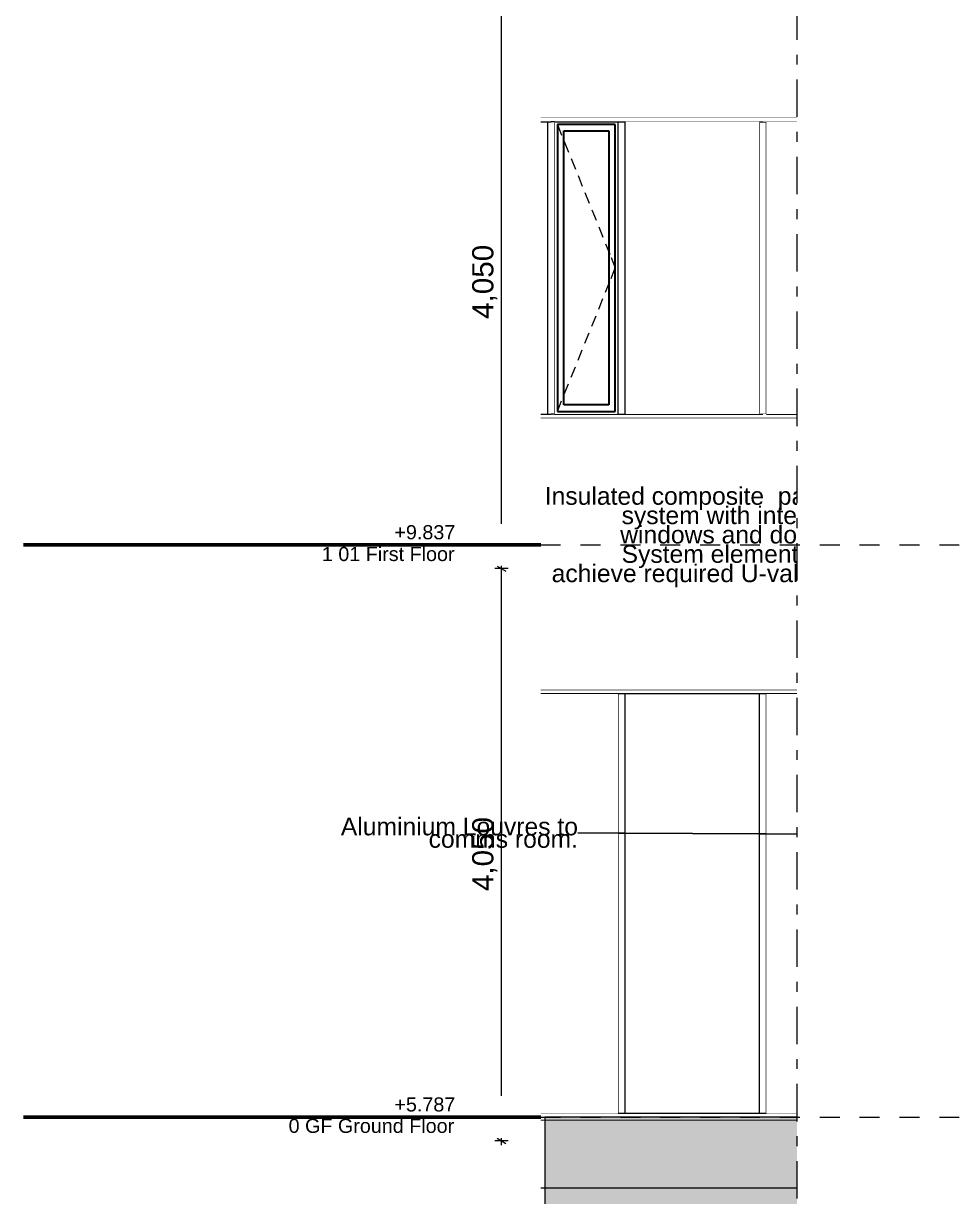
# Model space of a CAD drawing. Header units: millimetres. Extents: x -48147 to 1436659, y -488302 to 18123.
# Drawn here: x 1396615 to 1403200, y -483595 to -475293 of the extents above; entities that cross this region are included whole.
import ezdxf

# ---------------------------------------------------------------- set-up
doc = ezdxf.new("R2010")
doc.units = ezdxf.units.MM
doc.header["$MEASUREMENT"] = 0
for name, pattern in [('Dashed', [2822.222233, 1411.111116, -1411.111116]), ('Double Dashed', [546.805537, 264.583325, -105.833328, 70.555556, -105.833328]), ('Wipeout_Contour', [1000, 0, -1000])]:
    doc.linetypes.add(name, pattern=pattern)
for name, color, linetype, lineweight, true_color in [('0_Pen_No__105', 7, 'Continuous', 15, 0xa6a6a6), ('0_Pen_No__25', 7, 'Continuous', 50, 0x2a2a2a), ('HATCHING_Pen_No__145', 7, 'Continuous', 0, 0xa6a6a6), ('New_A-25-M_Curtain_Wall_Pen_No__23', 7, 'Continuous', 30, 0x2a2a2a), ('New_A-25-M_Curtain_Wall_Pen_No__63', 7, 'Continuous', 20, 0x606060), ('New_A-25-M_Wall_Ext_Pen_No__107', 7, 'Continuous', 15, 0xa6a6a6)]:
    doc.layers.add(name, color=color, linetype=linetype, lineweight=lineweight, true_color=true_color)
for name, color, linetype, lineweight in [('0_Pen_No__191', 7, 'Continuous', 5), ('0_Pen_No__6', 7, 'Continuous', 35), ('0_Pen_No__85', 8, 'Continuous', 20), ('A-230-M_FLOOR.IFC Import_Pen_No__89', 8, 'Continuous', 20), ('A-95-D_1_100_Pen_No__1', 7, 'Continuous', 13), ('A-95-P_Drawing_Pen_No__1', 7, 'Continuous', 13), ('HATCHING_Pen_No__1', 7, 'Continuous', 13), ('New_A-25-M_Curtain_Wall_Pen_No__3', 7, 'Continuous', 18), ('New_A-25-M_Curtain_Wall_Pen_No__87', 8, 'Continuous', 20), ('New_A-25-M_Wall_Ext_Pen_No__1', 7, 'Continuous', 13), ('New_A-25-M_Wall_Ext_Pen_No__87', 8, 'Continuous', 20), ('New_A-25-M_Wall_Int_Pen_No__87', 8, 'Continuous', 20), ('New_ArchiCAD Doors_Pen_No__87', 8, 'Continuous', 20), ('S-160-M_FOUND.IFC Import_Pen_No__1', 7, 'Continuous', 13), ('S-280-M_STRUCT_FRAME.IFC Import_Pen_No__90', 8, 'Continuous', 20)]:
    doc.layers.add(name, color=color, linetype=linetype, lineweight=lineweight)
for name, color, linetype in [('A-230-M_FLOOR.IFC Import', 7, 'Continuous'), ('A-95-D_1_100', 7, 'Continuous'), ('A-95-P_Drawing', 7, 'Continuous'), ('New_A-25-M_Curtain_Wall', 7, 'Continuous'), ('New_A-25-M_Wall_Ext', 7, 'Continuous'), ('New_A-25-M_Wall_Int', 7, 'Continuous'), ('New_ArchiCAD Doors', 7, 'Continuous'), ('S-160-M_FOUND.IFC Import', 7, 'Continuous'), ('S-280-M_STRUCT_FRAME.IFC Import', 7, 'Continuous')]:
    doc.layers.add(name, color=color, linetype=linetype)
doc.styles.add('GENERATED_STYLE_1', font='')
doc.styles.add('GENERATED_STYLE_2', font='')
doc.styles.get('GENERATED_STYLE_1').set_extended_font_data('Arial')
doc.styles.get('GENERATED_STYLE_2').set_extended_font_data('Swis721 BT')
doc.dimstyles.new('GENERATED_STYLE__2', dxfattribs={"dimtxt": 150, "dimasz": 47.5, "dimexe": 0.18, "dimexo": 0, "dimgap": 0.09, "dimtad": 1, "dimdec": 0, "dimzin": 0, "dimdsep": 46, "dimtxsty": 'GENERATED_STYLE_1', "dimblk": 'ARROWHEAD_2', "dimblk1": 'ARROWHEAD_2', "dimblk2": 'ARROWHEAD_2', "dimcen": 0.09, "dimclrd": 7, "dimclre": 7, "dimclrt": 7, "dimadec": 0, "dimazin": 0, "dimtfac": 1, "dimtdec": 4, "dimtmove": 0, "dimatfit": 3, "dimfxl": 1, "dimtolj": 1, "dimtzin": 0, "dimarcsym": 0})
doc.dimstyles.new('GENERATED_STYLE__5', dxfattribs={"dimtxt": 0.18, "dimasz": 182.4, "dimexe": 0.18, "dimexo": 0.0625, "dimgap": 0.09, "dimtad": 0, "dimtih": 1, "dimtoh": 1, "dimdec": 4, "dimzin": 0, "dimdsep": 46, "dimcen": 0.09, "dimadec": 0, "dimazin": 0, "dimtfac": 1, "dimtdec": 4, "dimtmove": 0, "dimatfit": 3, "dimldrblk": 'ARROWHEAD_5', "dimfxl": 1, "dimtolj": 1, "dimtzin": 0, "dimarcsym": 0})

# ---------------------------------------------------------------- blocks, each defined once
blk = doc.blocks.new('Section Elem_3_2', base_point=(1424163.9, -483032.8))
at = {"color": 254, "linetype": 'Wipeout_Contour', "lineweight": 0, "ltscale": 32562435.94353312}
blk.add_wipeout([(1400277.5, -480012.8), (1402875.7, -480012.8), (1402875.7, -483032.8), (1403200.3, -483032.8), (1403200.3, -478082.8), (1403200.3, -475962.8), (1403200.3, -474932.8), (1403154.4, -474932.8), (1403154.4, -465609.6), (1400277.5, -465609.6), (1400277.5, -467862.8), (1402875.7, -467862.8), (1402875.7, -469982.8), (1400277.5, -469982.8), (1400277.5, -471912.8), (1402875.7, -471912.8), (1402875.7, -474032.8), (1400277.5, -474032.8), (1400277.5, -475962.8), (1402875.7, -475962.8), (1402875.7, -478082.8), (1400277.5, -478082.8)], dxfattribs=at).dxf.layer = 'New_A-25-M_Wall_Ext'
at = {"layer": 'New_A-25-M_Wall_Ext_Pen_No__87', "linetype": 'Continuous'}
blk.add_line((1402875.7, -483032.8), (1403200.3, -483032.8), dxfattribs=at)
blk = doc.blocks.new('Section Elem_23_2', base_point=(1424163.9, -483032.8))
at = {"layer": 'New_ArchiCAD Doors_Pen_No__87', "linetype": 'Continuous'}
for p, q in [((1402875.7, -480012.8), (1400277.5, -480012.8)), ((1402875.7, -483032.8), (1402875.7, -480012.8))]:
    blk.add_line(p, q, dxfattribs=at)
blk = doc.blocks.new('Section Elem_24_2', base_point=(1424163.9, -483032.8))
at = {"color": 254, "linetype": 'Wipeout_Contour', "lineweight": 0, "ltscale": 5927090.554052735}
blk.add_wipeout([(1401825.8, -480037.8), (1400875.8, -480037.8), (1400875.8, -483007.8), (1401825.8, -483007.8)], dxfattribs=at).dxf.layer = 'New_A-25-M_Curtain_Wall'
blk = doc.blocks.new('Section Elem_25_2', base_point=(1424163.9, -483032.8))
at = {"color": 254, "linetype": 'Wipeout_Contour', "lineweight": 0, "ltscale": 5925144.067481352}
blk.add_wipeout([(1401850.8, -480012.8), (1400850.8, -480012.8), (1400850.8, -480037.8), (1401850.8, -480037.8)], dxfattribs=at).dxf.layer = 'New_A-25-M_Curtain_Wall'
at = {"layer": 'New_A-25-M_Curtain_Wall_Pen_No__87', "linetype": 'Continuous'}
blk.add_line((1401825.8, -480037.8), (1400875.8, -480037.8), dxfattribs=at)
blk = doc.blocks.new('Section Elem_26_2', base_point=(1424163.9, -483032.8))
at = {"color": 254, "linetype": 'Wipeout_Contour', "lineweight": 0, "ltscale": 5929053.431019866}
blk.add_wipeout([(1401850.8, -483007.8), (1400850.8, -483007.8), (1400850.8, -483057.8), (1401850.8, -483057.8)], dxfattribs=at).dxf.layer = 'New_A-25-M_Curtain_Wall'
at = {"layer": 'New_A-25-M_Curtain_Wall_Pen_No__87', "linetype": 'Continuous'}
for p, q in [((1401825.8, -483007.8), (1400875.8, -483007.8)), ((1401850.8, -483057.8), (1400850.8, -483057.8))]:
    blk.add_line(p, q, dxfattribs=at)
blk = doc.blocks.new('Section Elem_27_2', base_point=(1424163.9, -483032.8))
at = {"color": 254, "linetype": 'Wipeout_Contour', "lineweight": 0, "ltscale": 5928904.450562966}
blk.add_wipeout([(1401850.8, -480012.8), (1401850.8, -480037.8), (1402825.6, -480037.8), (1402850.6, -480012.8)], dxfattribs=at).dxf.layer = 'New_A-25-M_Curtain_Wall'
at = {"layer": 'New_A-25-M_Curtain_Wall_Pen_No__87', "linetype": 'Continuous'}
blk.add_line((1402825.6, -480037.8), (1401875.8, -480037.8), dxfattribs=at)
blk = doc.blocks.new('Section Elem_28_2', base_point=(1424163.9, -483032.8))
at = {"color": 254, "linetype": 'Wipeout_Contour', "lineweight": 0, "ltscale": 5932834.996506192}
blk.add_wipeout([(1402825.6, -483007.8), (1401850.8, -483007.8), (1401850.8, -483057.8), (1402875.6, -483057.8)], dxfattribs=at).dxf.layer = 'New_A-25-M_Curtain_Wall'
at = {"layer": 'New_A-25-M_Curtain_Wall_Pen_No__87', "linetype": 'Continuous'}
for p, q in [((1402825.6, -483007.8), (1401875.8, -483007.8)), ((1402875.6, -483057.8), (1401850.8, -483057.8))]:
    blk.add_line(p, q, dxfattribs=at)
blk = doc.blocks.new('Section Elem_29_2', base_point=(1424163.9, -483032.8))
at = {"color": 254, "linetype": 'Wipeout_Contour', "lineweight": 0, "ltscale": 5928982.009505544}
blk.add_wipeout([(1401875.8, -483007.8), (1401875.8, -480037.8), (1401825.8, -480037.8), (1401825.8, -483007.8)], dxfattribs=at).dxf.layer = 'New_A-25-M_Curtain_Wall'
at = {"layer": 'New_A-25-M_Curtain_Wall_Pen_No__87', "linetype": 'Continuous'}
for p, q in [((1401875.8, -480037.8), (1401825.8, -480037.8)), ((1401825.8, -483007.8), (1401825.8, -480037.8)), ((1401875.8, -483007.8), (1401875.8, -480037.8)), ((1401875.8, -483007.8), (1401825.8, -483007.8))]:
    blk.add_line(p, q, dxfattribs=at)
blk = doc.blocks.new('Section Elem_30_2', base_point=(1424163.9, -483032.8))
at = {"layer": 'New_ArchiCAD Doors_Pen_No__87', "linetype": 'Continuous'}
for p, q in [((1400277.5, -475962.8), (1402875.7, -475962.8)), ((1402875.7, -475962.8), (1402875.7, -478082.8)), ((1402875.7, -478082.8), (1400277.5, -478082.8))]:
    blk.add_line(p, q, dxfattribs=at)
blk = doc.blocks.new('Section Elem_105_2', base_point=(1424163.9, -483032.8))
at = {"color": 254, "linetype": 'Wipeout_Contour', "lineweight": 0, "ltscale": 7415473.626790499}
blk.add_wipeout([(1402850.6, -480012.8), (1402825.6, -480037.8), (1402825.6, -483007.8), (1402875.6, -483057.8), (1402875.6, -480012.8)], dxfattribs=at).dxf.layer = 'New_A-25-M_Curtain_Wall'
at = {"layer": 'New_A-25-M_Curtain_Wall_Pen_No__87', "linetype": 'Continuous'}
for p, q in [((1402825.6, -480037.8), (1402825.6, -483007.8)), ((1402875.6, -480012.8), (1402875.6, -483057.8))]:
    blk.add_line(p, q, dxfattribs=at)
blk = doc.blocks.new('Section Elem_106_2', base_point=(1424163.9, -483032.8))
at = {"color": 254, "linetype": 'Wipeout_Contour', "lineweight": 0, "ltscale": 5930873.325615097}
blk.add_wipeout([(1401875.8, -480037.8), (1401875.8, -483007.8), (1402825.6, -483007.8), (1402825.6, -480037.8)], dxfattribs=at).dxf.layer = 'New_A-25-M_Curtain_Wall'
blk = doc.blocks.new('Section Elem_131_2', base_point=(1424163.9, -483032.8))
at = {"color": 254, "linetype": 'Wipeout_Contour', "lineweight": 0, "ltscale": 5923062.862998414}
blk.add_wipeout([(1401825.7, -478057.8), (1401825.8, -478057.8), (1401825.8, -475987.8), (1401825.7, -475987.8)], dxfattribs=at).dxf.layer = 'New_A-25-M_Curtain_Wall'
at = {"color": 254, "linetype": 'Wipeout_Contour', "lineweight": 0, "ltscale": 5923157.607865901}
blk.add_wipeout([(1401825.8, -478057.8), (1401875.8, -478057.8), (1401875.8, -475987.8), (1401825.8, -475987.8)], dxfattribs=at).dxf.layer = 'New_A-25-M_Curtain_Wall'
at = {"layer": 'New_A-25-M_Curtain_Wall_Pen_No__87', "linetype": 'Continuous'}
for p, q in [((1401825.8, -478057.8), (1401825.8, -475987.8)), ((1401850.8, -475987.8), (1401875.8, -475987.8)), ((1401875.8, -478057.8), (1401875.8, -475987.8)), ((1401850.8, -478057.8), (1401875.8, -478057.8))]:
    blk.add_line(p, q, dxfattribs=at)
blk = doc.blocks.new('Section Elem_132_2', base_point=(1424163.9, -483032.8))
at = {"color": 254, "linetype": 'Wipeout_Contour', "lineweight": 0, "ltscale": 5922614.529078739}
blk.add_wipeout([(1400850.8, -478082.8), (1401850.8, -478082.8), (1401850.8, -478057.8), (1400850.8, -478057.8)], dxfattribs=at).dxf.layer = 'New_A-25-M_Curtain_Wall'
at = {"layer": 'New_A-25-M_Curtain_Wall_Pen_No__87', "linetype": 'Continuous'}
blk.add_line((1400875.8, -478057.8), (1401850.8, -478057.8), dxfattribs=at)
blk = doc.blocks.new('Section Elem_133_2', base_point=(1424163.9, -483032.8))
at = {"color": 254, "linetype": 'Wipeout_Contour', "lineweight": 0, "ltscale": 5919914.125034751}
blk.add_wipeout([(1401850.8, -475962.8), (1400850.8, -475962.8), (1400850.8, -475987.8), (1401850.8, -475987.8)], dxfattribs=at).dxf.layer = 'New_A-25-M_Curtain_Wall'
at = {"layer": 'New_A-25-M_Curtain_Wall_Pen_No__87', "linetype": 'Continuous'}
blk.add_line((1400875.8, -475987.8), (1401850.8, -475987.8), dxfattribs=at)
blk = doc.blocks.new('Section Elem_134_2', base_point=(1424163.9, -483032.8))
at = {"color": 254, "linetype": 'Wipeout_Contour', "lineweight": 0, "ltscale": 5921264.226468222}
blk.add_wipeout([(1400875.8, -475987.8), (1400875.8, -478057.8), (1401825.7, -478057.8), (1401825.7, -475987.8)], dxfattribs=at).dxf.layer = 'New_A-25-M_Curtain_Wall'
blk = doc.blocks.new('Section Elem_135_2', base_point=(1424163.9, -483032.8))
at = {"color": 254, "linetype": 'Wipeout_Contour', "lineweight": 0, "ltscale": 5926849.76396575}
blk.add_wipeout([(1402825.7, -478057.8), (1402825.8, -478057.8), (1402825.8, -475987.8), (1402825.7, -475987.8)], dxfattribs=at).dxf.layer = 'New_A-25-M_Curtain_Wall'
at = {"color": 254, "linetype": 'Wipeout_Contour', "lineweight": 0, "ltscale": 8890416.693149341}
blk.add_wipeout([(1402850.8, -475962.8), (1402825.8, -475987.8), (1402825.8, -478057.8), (1402850.8, -478082.8), (1402875.7, -478082.8), (1402875.7, -475962.8)], dxfattribs=at).dxf.layer = 'New_A-25-M_Curtain_Wall'
at = {"layer": 'New_A-25-M_Curtain_Wall_Pen_No__87', "linetype": 'Continuous'}
blk.add_line((1402825.8, -478057.8), (1402825.8, -475987.8), dxfattribs=at)
blk = doc.blocks.new('Section Elem_136_2', base_point=(1424163.9, -483032.8))
at = {"color": 254, "linetype": 'Wipeout_Contour', "lineweight": 0, "ltscale": 5926376.791069692}
blk.add_wipeout([(1401850.8, -478057.8), (1401850.8, -478082.8), (1402850.8, -478082.8), (1402825.8, -478057.8)], dxfattribs=at).dxf.layer = 'New_A-25-M_Curtain_Wall'
at = {"layer": 'New_A-25-M_Curtain_Wall_Pen_No__87', "linetype": 'Continuous'}
blk.add_line((1401875.8, -478057.8), (1402825.8, -478057.8), dxfattribs=at)
blk = doc.blocks.new('Section Elem_137_2', base_point=(1424163.9, -483032.8))
at = {"color": 254, "linetype": 'Wipeout_Contour', "lineweight": 0, "ltscale": 5923678.10200323}
blk.add_wipeout([(1401850.8, -475962.8), (1401850.8, -475987.8), (1402825.8, -475987.8), (1402850.8, -475962.8)], dxfattribs=at).dxf.layer = 'New_A-25-M_Curtain_Wall'
at = {"layer": 'New_A-25-M_Curtain_Wall_Pen_No__87', "linetype": 'Continuous'}
blk.add_line((1401875.8, -475987.8), (1402825.8, -475987.8), dxfattribs=at)
blk = doc.blocks.new('Section Elem_138_2', base_point=(1424163.9, -483032.8))
at = {"color": 254, "linetype": 'Wipeout_Contour', "lineweight": 0, "ltscale": 5925050.992546499}
blk.add_wipeout([(1401875.8, -475987.8), (1401875.8, -478057.8), (1402825.7, -478057.8), (1402825.7, -475987.8)], dxfattribs=at).dxf.layer = 'New_A-25-M_Curtain_Wall'
blk = doc.blocks.new('Section Elem_153_2', base_point=(1424163.9, -483032.8))
at = {"color": 254, "linetype": 'Wipeout_Contour', "lineweight": 0, "ltscale": 5922167.369500983}
blk.add_wipeout([(1400277.5, -480012.8), (1400277.5, -480037.8), (1400850.8, -480037.8), (1400850.8, -480012.8)], dxfattribs=at).dxf.layer = 'New_A-25-M_Curtain_Wall'
at = {"layer": 'New_A-25-M_Curtain_Wall_Pen_No__87', "linetype": 'Continuous'}
blk.add_line((1400825.8, -480037.8), (1400277.5, -480037.8), dxfattribs=at)
blk = doc.blocks.new('Section Elem_154_2', base_point=(1424163.9, -483032.8))
at = {"color": 254, "linetype": 'Wipeout_Contour', "lineweight": 0, "ltscale": 5926078.696694015}
blk.add_wipeout([(1400850.8, -483007.8), (1400277.5, -483007.8), (1400277.5, -483057.8), (1400850.8, -483057.8)], dxfattribs=at).dxf.layer = 'New_A-25-M_Curtain_Wall'
at = {"layer": 'New_A-25-M_Curtain_Wall_Pen_No__87', "linetype": 'Continuous'}
for p, q in [((1400825.8, -483007.8), (1400277.5, -483007.8)), ((1400850.8, -483057.8), (1400277.5, -483057.8))]:
    blk.add_line(p, q, dxfattribs=at)
blk = doc.blocks.new('Section Elem_155_2', base_point=(1424163.9, -483032.8))
at = {"color": 254, "linetype": 'Wipeout_Contour', "lineweight": 0, "ltscale": 5925199.105513765}
blk.add_wipeout([(1400875.8, -483007.8), (1400875.8, -480037.8), (1400825.8, -480037.8), (1400825.8, -483007.8)], dxfattribs=at).dxf.layer = 'New_A-25-M_Curtain_Wall'
at = {"layer": 'New_A-25-M_Curtain_Wall_Pen_No__87', "linetype": 'Continuous'}
for p, q in [((1400875.8, -480037.8), (1400825.8, -480037.8)), ((1400825.8, -483007.8), (1400825.8, -480037.8)), ((1400875.8, -483007.8), (1400875.8, -480037.8)), ((1400875.8, -483007.8), (1400825.8, -483007.8))]:
    blk.add_line(p, q, dxfattribs=at)
blk = doc.blocks.new('Section Elem_156_2', base_point=(1424163.9, -483032.8))
at = {"color": 254, "linetype": 'Wipeout_Contour', "lineweight": 0, "ltscale": 5924067.552958833}
blk.add_wipeout([(1400277.5, -483007.8), (1400825.8, -483007.8), (1400825.8, -480037.8), (1400277.5, -480037.8)], dxfattribs=at).dxf.layer = 'New_A-25-M_Curtain_Wall'
blk = doc.blocks.new('Section Elem_170_2', base_point=(1424163.9, -483032.8))
at = {"color": 254, "linetype": 'Wipeout_Contour', "lineweight": 0, "ltscale": 5917292.023776053}
blk.add_wipeout([(1400277.5, -475987.8), (1400277.5, -478057.8), (1400325.9, -478057.8), (1400325.9, -475987.8)], dxfattribs=at).dxf.layer = 'New_A-25-M_Curtain_Wall'
blk = doc.blocks.new('Section Elem_171_2', base_point=(1424163.9, -483032.8))
at = {"color": 254, "linetype": 'Wipeout_Contour', "lineweight": 0, "ltscale": 5919276.250464119}
blk.add_wipeout([(1400825.8, -475987.8), (1400825.7, -475987.8), (1400825.7, -478057.8), (1400825.8, -478057.8)], dxfattribs=at).dxf.layer = 'New_A-25-M_Curtain_Wall'
at = {"color": 254, "linetype": 'Wipeout_Contour', "lineweight": 0, "ltscale": 5919370.983547027}
blk.add_wipeout([(1400825.8, -478057.8), (1400875.8, -478057.8), (1400875.8, -475987.8), (1400825.8, -475987.8)], dxfattribs=at).dxf.layer = 'New_A-25-M_Curtain_Wall'
at = {"layer": 'New_A-25-M_Curtain_Wall_Pen_No__87', "linetype": 'Continuous'}
for p, q in [((1400825.8, -478057.8), (1400825.8, -475987.8)), ((1400850.8, -475987.8), (1400875.8, -475987.8)), ((1400875.8, -478057.8), (1400875.8, -475987.8)), ((1400850.8, -478057.8), (1400875.8, -478057.8))]:
    blk.add_line(p, q, dxfattribs=at)
blk = doc.blocks.new('Section Elem_172_2', base_point=(1424163.9, -483032.8))
at = {"color": 254, "linetype": 'Wipeout_Contour', "lineweight": 0, "ltscale": 5919775.633185904}
blk.add_wipeout([(1400351, -478082.8), (1400850.8, -478082.8), (1400850.8, -478057.8), (1400351, -478057.8)], dxfattribs=at).dxf.layer = 'New_A-25-M_Curtain_Wall'
at = {"layer": 'New_A-25-M_Curtain_Wall_Pen_No__87', "linetype": 'Continuous'}
blk.add_line((1400376, -478057.8), (1400850.8, -478057.8), dxfattribs=at)
blk = doc.blocks.new('Section Elem_173_2', base_point=(1424163.9, -483032.8))
at = {"color": 254, "linetype": 'Wipeout_Contour', "lineweight": 0, "ltscale": 5917073.933748785}
blk.add_wipeout([(1400850.8, -475962.8), (1400351, -475962.8), (1400351, -475987.8), (1400850.8, -475987.8)], dxfattribs=at).dxf.layer = 'New_A-25-M_Curtain_Wall'
at = {"layer": 'New_A-25-M_Curtain_Wall_Pen_No__87', "linetype": 'Continuous'}
blk.add_line((1400376, -475987.8), (1400850.8, -475987.8), dxfattribs=at)
blk = doc.blocks.new('Section Elem_174_2', base_point=(1424163.9, -483032.8))
at = {"color": 254, "linetype": 'Wipeout_Contour', "lineweight": 0, "ltscale": 5917478.521480543}
blk.add_wipeout([(1400376, -475987.8), (1400326, -475987.8), (1400326, -478057.8), (1400376, -478057.8)], dxfattribs=at).dxf.layer = 'New_A-25-M_Curtain_Wall'
at = {"layer": 'New_A-25-M_Curtain_Wall_Pen_No__87', "linetype": 'Continuous'}
for p, q in [((1400326, -475987.8), (1400326, -478057.8)), ((1400376, -475987.8), (1400351, -475987.8)), ((1400376, -475987.8), (1400376, -478057.8)), ((1400376, -478057.8), (1400351, -478057.8))]:
    blk.add_line(p, q, dxfattribs=at)
blk = doc.blocks.new('Section Elem_175_2', base_point=(1424163.9, -483032.8))
at = {"color": 254, "linetype": 'Wipeout_Contour', "lineweight": 0, "ltscale": 5918690.550042717}
blk.add_wipeout([(1400277.5, -478082.8), (1400351, -478082.8), (1400351, -478057.8), (1400277.5, -478057.8)], dxfattribs=at).dxf.layer = 'New_A-25-M_Curtain_Wall'
at = {"layer": 'New_A-25-M_Curtain_Wall_Pen_No__87', "linetype": 'Continuous'}
blk.add_line((1400277.5, -478057.8), (1400351, -478057.8), dxfattribs=at)
blk = doc.blocks.new('Section Elem_176_2', base_point=(1424163.9, -483032.8))
at = {"color": 254, "linetype": 'Wipeout_Contour', "lineweight": 0, "ltscale": 5915988.355140338}
blk.add_wipeout([(1400277.5, -475962.8), (1400277.5, -475987.8), (1400351, -475987.8), (1400351, -475962.8)], dxfattribs=at).dxf.layer = 'New_A-25-M_Curtain_Wall'
at = {"layer": 'New_A-25-M_Curtain_Wall_Pen_No__87', "linetype": 'Continuous'}
blk.add_line((1400277.5, -475987.8), (1400351, -475987.8), dxfattribs=at)
blk = doc.blocks.new('Section Elem_177_2', base_point=(1424163.9, -483032.8))
at = {"color": 254, "linetype": 'Wipeout_Contour', "lineweight": 0, "ltscale": 5917610.959243812}
blk.add_wipeout([(1400376, -478057.8), (1400395.9, -478037.8), (1400395.9, -476007.8), (1400376, -475987.8)], dxfattribs=at).dxf.layer = 'New_A-25-M_Curtain_Wall'
at = {"color": 254, "linetype": 'Wipeout_Contour', "lineweight": 0, "ltscale": 7399474.119094896}
blk.add_wipeout([(1400376, -478057.8), (1400376, -478057.8), (1400825.7, -478057.8), (1400805.7, -478037.8), (1400395.9, -478037.8)], dxfattribs=at).dxf.layer = 'New_A-25-M_Curtain_Wall'
at = {"color": 254, "linetype": 'Wipeout_Contour', "lineweight": 0, "ltscale": 5919238.317074049}
blk.add_wipeout([(1400805.7, -478037.8), (1400825.7, -478057.8), (1400825.7, -475987.8), (1400805.7, -476007.8)], dxfattribs=at).dxf.layer = 'New_A-25-M_Curtain_Wall'
at = {"color": 254, "linetype": 'Wipeout_Contour', "lineweight": 0, "ltscale": 5917733.895285614}
blk.add_wipeout([(1400395.9, -476007.8), (1400395.9, -478037.8), (1400440.9, -477992.8), (1400440.9, -476052.8)], dxfattribs=at).dxf.layer = 'New_A-25-M_Curtain_Wall'
at = {"color": 254, "linetype": 'Wipeout_Contour', "lineweight": 0, "ltscale": 5919115.191509122}
blk.add_wipeout([(1400760.7, -476052.8), (1400760.7, -477992.8), (1400805.7, -478037.8), (1400805.7, -476007.8)], dxfattribs=at).dxf.layer = 'New_A-25-M_Curtain_Wall'
at = {"color": 254, "linetype": 'Wipeout_Contour', "lineweight": 0, "ltscale": 5917144.621005567}
blk.add_wipeout([(1400395.9, -476007.8), (1400440.9, -476052.8), (1400760.7, -476052.8), (1400805.7, -476007.8)], dxfattribs=at).dxf.layer = 'New_A-25-M_Curtain_Wall'
at = {"color": 254, "linetype": 'Wipeout_Contour', "lineweight": 0, "ltscale": 5919704.465121091}
blk.add_wipeout([(1400805.7, -478037.8), (1400760.7, -477992.8), (1400440.9, -477992.8), (1400395.9, -478037.8)], dxfattribs=at).dxf.layer = 'New_A-25-M_Curtain_Wall'
at = {"layer": 'New_A-25-M_Curtain_Wall_Pen_No__23', "linetype": 'Continuous'}
for p, q in [((1400805.7, -476007.8), (1400395.9, -476007.8)), ((1400395.9, -476007.8), (1400395.9, -478037.8)), ((1400805.7, -478037.8), (1400805.7, -476007.8)), ((1400395.9, -478037.8), (1400805.7, -478037.8))]:
    blk.add_line(p, q, dxfattribs=at)
at = {"layer": 'New_A-25-M_Curtain_Wall_Pen_No__87', "linetype": 'Continuous'}
blk.add_line((1400825.7, -478057.8), (1400825.7, -475987.8), dxfattribs=at)
at = {"color": 254, "linetype": 'Wipeout_Contour', "lineweight": 0, "ltscale": 5918424.45359137}
blk.add_wipeout([(1400440.9, -477992.8), (1400760.7, -477992.8), (1400760.7, -476052.8), (1400440.9, -476052.8)], dxfattribs=at).dxf.layer = 'New_A-25-M_Curtain_Wall'
at = {"layer": 'New_A-25-M_Curtain_Wall_Pen_No__23', "linetype": 'Continuous'}
for p, q in [((1400440.9, -476052.8), (1400760.7, -476052.8)), ((1400440.9, -477992.8), (1400440.9, -476052.8)), ((1400760.7, -476052.8), (1400760.7, -477992.8)), ((1400760.7, -477992.8), (1400440.9, -477992.8))]:
    blk.add_line(p, q, dxfattribs=at)
at = {"layer": 'New_A-25-M_Curtain_Wall_Pen_No__3', "linetype": 'Continuous'}
for p, q in [((1400395.9, -476007.8), (1400425.9, -476082)), ((1400444.6, -476128.3), (1400474.5, -476202.5)), ((1400493.3, -476248.9), (1400523.2, -476323.1)), ((1400541.9, -476369.4), (1400571.9, -476443.6)), ((1400590.6, -476490), (1400620.6, -476564.2)), ((1400639.3, -476610.5), (1400669.2, -476684.7)), ((1400687.9, -476731.1), (1400717.9, -476805.3)), ((1400736.6, -476851.6), (1400766.6, -476925.8)), ((1400775.8, -476948.6), (1400805.7, -477022.8)), ((1400775.8, -477097), (1400805.7, -477022.8)), ((1400736.6, -477194), (1400766.6, -477119.8)), ((1400687.9, -477314.5), (1400717.9, -477240.3)), ((1400639.3, -477435.1), (1400669.2, -477360.9)), ((1400590.6, -477555.6), (1400620.6, -477481.4)), ((1400541.9, -477676.2), (1400571.9, -477602)), ((1400493.3, -477796.7), (1400523.2, -477722.5)), ((1400444.6, -477917.3), (1400474.5, -477843.1)), ((1400395.9, -478037.8), (1400425.9, -477963.6))]:
    blk.add_line(p, q, dxfattribs=at)
at = {"layer": 'New_A-25-M_Curtain_Wall_Pen_No__63', "linetype": 'Continuous'}
blk.add_line((1400760.7, -477992.8), (1400760.7, -476052.8), dxfattribs=at)
blk = doc.blocks.new('Section Elem_191_2', base_point=(1424163.9, -483032.8))
at = {"color": 254, "linetype": 'Wipeout_Contour', "lineweight": 0, "ltscale": 8906246.6068039}
blk.add_wipeout([(1403193.9, -483557.8), (1403851.7, -483557.8), (1403851.7, -483532.8), (1403351.7, -483532.8), (1403351.7, -483032.8), (1403193.9, -483032.8)], dxfattribs=at).dxf.layer = 'New_A-25-M_Wall_Int'
at = {"layer": 'New_A-25-M_Wall_Int_Pen_No__87', "linetype": 'Continuous'}
for p, q in [((1403193.9, -483032.8), (1403193.9, -483557.8)), ((1403193.9, -483557.8), (1403851.7, -483557.8))]:
    blk.add_line(p, q, dxfattribs=at)
blk = doc.blocks.new('Section Elem_311_2', base_point=(1424163.9, -483032.8))
at = {"layer": 'New_A-25-M_Wall_Ext_Pen_No__107', "linetype": 'Continuous'}
for points in [[(1403200.3, -475962.8), (1403201, -475962.8), (1403201, -474530.8), (1403200.3, -474530.8)], [(1403200.3, -478082.8), (1403200.3, -483032.8), (1403201, -483032.8), (1403201, -478082.8)]]:
    blk.add_hatch(color=256, dxfattribs=at).paths.add_polyline_path(points)
at = {"layer": 'New_A-25-M_Wall_Ext_Pen_No__1', "linetype": 'Continuous'}
for p, q in [((1403200.3, -474530.8), (1403200.3, -475962.8)), ((1403200.3, -478082.8), (1403200.3, -483032.8))]:
    blk.add_line(p, q, dxfattribs=at)
at = {"layer": 'New_A-25-M_Wall_Ext_Pen_No__1', "linetype": 'Continuous', "flags": 128}
for points in [[(1403210.3, -475962.8), (1403201, -475962.8), (1403200.3, -475962.8)], [(1403210.3, -478082.8), (1403201, -478082.8), (1403200.3, -478082.8)], [(1403351.7, -483032.8), (1403201, -483032.8), (1403200.3, -483032.8)]]:
    blk.add_lwpolyline(points, dxfattribs=at)
blk = doc.blocks.new('Section Elem_369_2', base_point=(1424163.9, -483032.8))
at = {"color": 254, "linetype": 'Wipeout_Contour', "lineweight": 0, "ltscale": 8897818.235714285}
blk.add_wipeout([(1402875.6, -483057.8), (1400277.5, -483057.8), (1400277.5, -483532.8), (1402960, -483532.8), (1402960, -483032.8), (1402875.6, -483032.8)], dxfattribs=at).dxf.layer = 'S-280-M_STRUCT_FRAME.IFC Import'
at = {"layer": 'S-280-M_STRUCT_FRAME.IFC Import_Pen_No__90', "linetype": 'Continuous'}
for p, q in [((1402875.6, -483032.8), (1402875.7, -483032.8)), ((1402960, -483032.8), (1402960, -483532.8)), ((1400277.5, -483532.8), (1402960, -483532.8))]:
    blk.add_line(p, q, dxfattribs=at)
blk = doc.blocks.new('Section Elem_371_2', base_point=(1424163.9, -483032.8))
at = {"color": 254, "linetype": 'Wipeout_Contour', "lineweight": 0, "ltscale": 5931632.488173657}
blk.add_wipeout([(1402875.6, -480584.7), (1402875.7, -480584.7), (1402875.7, -480573.8), (1402875.6, -480573.8)], dxfattribs=at).dxf.layer = 'S-280-M_STRUCT_FRAME.IFC Import'
at = {"color": 254, "linetype": 'Wipeout_Contour', "lineweight": 0, "ltscale": 5931950.287453489}
blk.add_wipeout([(1402875.6, -480829.8), (1402875.7, -480829.8), (1402875.7, -480818.9), (1402875.6, -480818.9)], dxfattribs=at).dxf.layer = 'S-280-M_STRUCT_FRAME.IFC Import'
at = {"color": 254, "linetype": 'Wipeout_Contour', "lineweight": 0, "ltscale": 5931640.995838629}
blk.add_wipeout([(1402875.6, -480586.9), (1402875.7, -480586.9), (1402875.7, -480584.7), (1402875.6, -480584.7)], dxfattribs=at).dxf.layer = 'S-280-M_STRUCT_FRAME.IFC Import'
at = {"color": 254, "linetype": 'Wipeout_Contour', "lineweight": 0, "ltscale": 5931645.92175946}
blk.add_wipeout([(1402875.6, -480592.3), (1402875.7, -480592.3), (1402875.7, -480586.9), (1402875.6, -480586.9)], dxfattribs=at).dxf.layer = 'S-280-M_STRUCT_FRAME.IFC Import'
at = {"color": 254, "linetype": 'Wipeout_Contour', "lineweight": 0, "ltscale": 5931791.384047195}
blk.add_wipeout([(1402875.6, -480811.3), (1402875.7, -480811.3), (1402875.7, -480592.3), (1402875.6, -480592.3)], dxfattribs=at).dxf.layer = 'S-280-M_STRUCT_FRAME.IFC Import'
at = {"layer": 'S-280-M_STRUCT_FRAME.IFC Import_Pen_No__90', "linetype": 'Continuous'}
for p, q in [((1402875.6, -480573.8), (1402875.7, -480573.8)), ((1402875.6, -480584.7), (1402875.7, -480584.7)), ((1402875.6, -480592.3), (1402875.7, -480592.3))]:
    blk.add_line(p, q, dxfattribs=at)
at = {"color": 254, "linetype": 'Wipeout_Contour', "lineweight": 0, "ltscale": 5931936.84773156}
blk.add_wipeout([(1402875.6, -480816.7), (1402875.7, -480816.7), (1402875.7, -480811.3), (1402875.6, -480811.3)], dxfattribs=at).dxf.layer = 'S-280-M_STRUCT_FRAME.IFC Import'
at = {"color": 254, "linetype": 'Wipeout_Contour', "lineweight": 0, "ltscale": 5931941.775937237}
blk.add_wipeout([(1402875.6, -480818.9), (1402875.7, -480818.9), (1402875.7, -480816.7), (1402875.6, -480816.7)], dxfattribs=at).dxf.layer = 'S-280-M_STRUCT_FRAME.IFC Import'
at = {"layer": 'S-280-M_STRUCT_FRAME.IFC Import_Pen_No__90', "linetype": 'Continuous'}
for p, q in [((1402875.6, -480811.3), (1402875.7, -480811.3)), ((1402875.6, -480818.9), (1402875.7, -480818.9)), ((1402875.6, -480829.8), (1402875.7, -480829.8))]:
    blk.add_line(p, q, dxfattribs=at)
blk = doc.blocks.new('Section Elem_372_2', base_point=(1424163.9, -483032.8))
at = {"color": 254, "linetype": 'Wipeout_Contour', "lineweight": 0, "ltscale": 5931605.979155077}
blk.add_wipeout([(1402875.6, -480573.8), (1402875.7, -480573.8), (1402875.7, -480543.8), (1402875.6, -480543.8)], dxfattribs=at).dxf.layer = 'S-280-M_STRUCT_FRAME.IFC Import'
at = {"layer": 'S-280-M_STRUCT_FRAME.IFC Import_Pen_No__90', "linetype": 'Continuous'}
blk.add_line((1402875.6, -480543.8), (1402875.7, -480543.8), dxfattribs=at)
blk = doc.blocks.new('Section Elem_450_2', base_point=(1424163.9, -483032.8))
at = {"color": 254, "linetype": 'Wipeout_Contour', "lineweight": 0, "ltscale": 5935744.438774174}
blk.add_wipeout([(1402960, -483282.8), (1403193.9, -483282.8), (1403193.9, -483032.8), (1402960, -483032.8)], dxfattribs=at).dxf.layer = 'A-230-M_FLOOR.IFC Import'
at = {"layer": 'A-230-M_FLOOR.IFC Import_Pen_No__89', "linetype": 'Continuous'}
blk.add_line((1402960, -483282.8), (1403193.9, -483282.8), dxfattribs=at)
blk = doc.blocks.new('Section Elem_460_2', base_point=(1424163.9, -483032.8))
at = {"layer": 'S-160-M_FOUND.IFC Import_Pen_No__1', "linetype": 'Continuous'}
blk.add_line((1402947.8, -483532.8), (1402947.8, -483032.8), dxfattribs=at)
blk = doc.blocks.new('*D497', base_point=(1424163.9, -483032.8))
at = {"layer": 'A-95-D_1_100_Pen_No__1', "linetype": 'Continuous'}
for p, q in [((1400047.1, -479151), (1399953.4, -479151)), ((1399969, -479133), (1400031.5, -479169.1)), ((1400000.3, -483201), (1400000.3, -479151)), ((1400047.1, -483201), (1399953.4, -483201)), ((1399969, -483183), (1400031.5, -483219.1)), ((1400000.3, -483231.6), (1400000.3, -483201))]:
    blk.add_line(p, q, dxfattribs=at)
at = {"layer": 'A-95-D_1_100_Pen_No__1', "insert": (1399970.3, -481433.4), "char_height": 150, "attachment_point": 7, "rotation": 90, "style": 'GENERATED_STYLE_1'}
blk.add_mtext('\\A1;{\\fArial|b0|i0|c0|p34;4,050}', dxfattribs=at)
blk = doc.blocks.new('ARROWHEAD_2')
at = {"color": 0, "linetype": 'Continuous', "lineweight": 0}
for p, q in [((0, 0), (-1, 0)), ((-0.38, -0.66), (0.38, 0.66))]:
    blk.add_line(p, q, dxfattribs=at)
blk = doc.blocks.new('*D499', base_point=(1424163.9, -483032.8))
at = {"layer": 'A-95-D_1_100_Pen_No__1', "linetype": 'Continuous'}
for p, q in [((1399969, -475083), (1400031.5, -475119.1)), ((1400047.1, -475101), (1399953.4, -475101)), ((1400000.3, -479151), (1400000.3, -475101)), ((1400047.1, -479151), (1399953.4, -479151)), ((1399969, -479133), (1400031.5, -479169.1))]:
    blk.add_line(p, q, dxfattribs=at)
at = {"layer": 'A-95-D_1_100_Pen_No__1', "insert": (1399970.3, -477383.4), "char_height": 150, "attachment_point": 7, "rotation": 90, "style": 'GENERATED_STYLE_1'}
blk.add_mtext('\\A1;{\\fArial|b0|i0|c0|p34;4,050}', dxfattribs=at)
blk = doc.blocks.new('ARROWHEAD_5')
at = {"color": 0, "linetype": 'Continuous', "lineweight": 0}
blk.add_line((0, 0), (-1, 0), dxfattribs=at)
blk.add_solid([(-1, 0.2679), (0, 0), (-1, -0.2679), (-1, 0.2679)], dxfattribs=at)
blk = doc.blocks.new('S-23 Building Section_STORY_MARKER', base_point=(1424163.9, -483032.8))
at = {"layer": '0_Pen_No__105', "linetype": 'Dashed', "ltscale": 0.1}
for p, q in [((1400277.5, -478982.8), (1432997.4, -478982.8)), ((1400277.5, -483032.8), (1432997.4, -483032.8))]:
    blk.add_line(p, q, dxfattribs=at)
at = {"layer": '0_Pen_No__25', "linetype": 'Continuous'}
for p, q in [((1400277.5, -478982.8), (1400177.5, -478982.8)), ((1400277.5, -483032.8), (1400177.5, -483032.8))]:
    blk.add_line(p, q, dxfattribs=at)
at = {"color": 254, "linetype": 'Wipeout_Contour', "lineweight": 0, "ltscale": 5912424.515030441}
blk.add_wipeout([(1396615.5, -478834.6), (1396615.5, -479131), (1400077.5, -479131), (1400077.5, -478834.6)], dxfattribs=at)
at = {"color": 254, "linetype": 'Wipeout_Contour', "lineweight": 0, "ltscale": 5917694.004618523}
blk.add_wipeout([(1396615.5, -482884.6), (1396615.5, -483181), (1400077.5, -483181), (1400077.5, -482884.6)], dxfattribs=at)
at = {"layer": '0_Pen_No__25', "linetype": 'Continuous'}
for p, q in [((1396615.5, -478982.8), (1399677.5, -478982.8)), ((1399877.5, -478982.8), (1399677.5, -478982.8)), ((1399877.5, -478982.8), (1400077.5, -478982.8)), ((1400177.5, -478982.8), (1400077.5, -478982.8)), ((1396615.5, -483032.8), (1399677.5, -483032.8)), ((1399877.5, -483032.8), (1399677.5, -483032.8)), ((1399877.5, -483032.8), (1400077.5, -483032.8)), ((1400177.5, -483032.8), (1400077.5, -483032.8))]:
    blk.add_line(p, q, dxfattribs=at)
at = {"layer": '0_Pen_No__6', "char_height": 100, "attachment_point": 1, "style": 'GENERATED_STYLE_2'}
for s, insert in [('\\A1;{\\fSwis721 BT|b0|i0|c0|p34;+9.837}', (1399241.7, -478843.4)), ('\\A1;{\\fSwis721 BT|b0|i0|c0|p34;1 01 First Floor}', (1398728.2, -478997.4)), ('\\A1;{\\fSwis721 BT|b0|i0|c0|p34;+5.787}', (1399241.7, -482893.4)), ('\\A1;{\\fSwis721 BT|b0|i0|c0|p34;0 GF Ground Floor}', (1398492.7, -483044.8))]:
    blk.add_mtext(s, dxfattribs=dict(at, insert=insert))

msp = doc.modelspace()

# ---------------------------------------------------------------- block references
at = {"layer": 'New_A-25-M_Wall_Ext'}
msp.add_blockref('Section Elem_3_2', (1424163.9, -483032.8), dxfattribs=at)

# ---------------------------------------------------------------- next in the draw order: block references
at = {"layer": 'New_A-25-M_Wall_Int'}
msp.add_blockref('Section Elem_191_2', (1424163.9, -483032.8), dxfattribs=at)
at = {"layer": 'New_ArchiCAD Doors'}
for name in ['Section Elem_30_2', 'Section Elem_23_2']:
    msp.add_blockref(name, (1424163.9, -483032.8), dxfattribs=at)

# ---------------------------------------------------------------- next in the draw order: texts
at = {"layer": '0_Pen_No__191', "linetype": 'Continuous', "insert": (1402383.4, -478929.3), "char_height": 125, "width": 2119.797, "attachment_point": 6, "line_spacing_factor": 0.657068, "style": 'GENERATED_STYLE_2'}
msp.add_mtext('\\A1;{\\fSwis721 BT|b0|i0|c0|p34;Insulated composite  panel system with integral windows and doors. System elements to achieve required U-values}', dxfattribs=at)

# ---------------------------------------------------------------- next in the draw order: block references
at = {"layer": 'New_A-25-M_Curtain_Wall'}
for name in ['Section Elem_170_2', 'Section Elem_131_2', 'Section Elem_135_2', 'Section Elem_24_2']:
    msp.add_blockref(name, (1424163.9, -483032.8), dxfattribs=at)
at = {"layer": 'New_A-25-M_Wall_Ext'}
msp.add_blockref('Section Elem_311_2', (1424163.9, -483032.8), dxfattribs=at)

# ---------------------------------------------------------------- next in the draw order: block references
at = {"layer": 'New_A-25-M_Curtain_Wall'}
for name in ['Section Elem_133_2', 'Section Elem_132_2', 'Section Elem_25_2', 'Section Elem_26_2']:
    msp.add_blockref(name, (1424163.9, -483032.8), dxfattribs=at)

# ---------------------------------------------------------------- next in the draw order: leaders
at = {"layer": '0_Pen_No__85', "linetype": 'Continuous', "annotation_type": 0, "has_hookline": 1, "hookline_direction": 1, "text_width": 1988.1}
msp.add_leader([(1403277.4, -478600.6), (1402646.6, -478929.3), (1402383.5, -478929.3)], dimstyle='GENERATED_STYLE__5', dxfattribs=at)

# ---------------------------------------------------------------- next in the draw order: block references
at = {"layer": 'New_A-25-M_Curtain_Wall'}
for name in ['Section Elem_134_2', 'Section Elem_153_2', 'Section Elem_27_2', 'Section Elem_154_2', 'Section Elem_28_2']:
    msp.add_blockref(name, (1424163.9, -483032.8), dxfattribs=at)

# ---------------------------------------------------------------- next in the draw order: block references
for name in ['Section Elem_171_2', 'Section Elem_137_2', 'Section Elem_136_2', 'Section Elem_155_2', 'Section Elem_29_2', 'Section Elem_105_2']:
    msp.add_blockref(name, (1424163.9, -483032.8), dxfattribs=at)

# ---------------------------------------------------------------- next in the draw order: block references
for name in ['Section Elem_173_2', 'Section Elem_138_2', 'Section Elem_172_2', 'Section Elem_156_2', 'Section Elem_106_2']:
    msp.add_blockref(name, (1424163.9, -483032.8), dxfattribs=at)
at = {"layer": 'S-280-M_STRUCT_FRAME.IFC Import'}
msp.add_blockref('Section Elem_371_2', (1424163.9, -483032.8), dxfattribs=at)

# ---------------------------------------------------------------- next in the draw order: block references
at = {"layer": 'New_A-25-M_Curtain_Wall'}
msp.add_blockref('Section Elem_174_2', (1424163.9, -483032.8), dxfattribs=at)
at = {"layer": 'S-280-M_STRUCT_FRAME.IFC Import'}
for name in ['Section Elem_372_2', 'Section Elem_369_2']:
    msp.add_blockref(name, (1424163.9, -483032.8), dxfattribs=at)

# ---------------------------------------------------------------- next in the draw order: texts
at = {"layer": '0_Pen_No__191', "linetype": 'Continuous', "insert": (1400541.3, -481021.1), "char_height": 125, "width": 1684.657, "attachment_point": 6, "line_spacing_factor": 0.422678, "style": 'GENERATED_STYLE_2'}
msp.add_mtext('\\A1;{\\fSwis721 BT|b0|i0|c0|p34;Aluminium Louvres to  comms room. }', dxfattribs=at)

# ---------------------------------------------------------------- next in the draw order: leaders
at = {"layer": '0_Pen_No__85', "linetype": 'Continuous', "annotation_type": 0, "has_hookline": 1, "hookline_direction": 1, "text_width": 1303.6}
msp.add_leader([(1403234.6, -481034.8), (1400541.4, -481021.1)], dimstyle='GENERATED_STYLE__5', dxfattribs=at)

# ---------------------------------------------------------------- next in the draw order: block references
at = {"layer": 'A-230-M_FLOOR.IFC Import'}
msp.add_blockref('Section Elem_450_2', (1424163.9, -483032.8), dxfattribs=at)
at = {"layer": 'New_A-25-M_Curtain_Wall'}
for name in ['Section Elem_176_2', 'Section Elem_175_2']:
    msp.add_blockref(name, (1424163.9, -483032.8), dxfattribs=at)

# ---------------------------------------------------------------- next in the draw order: dimensions: what is measured, and where the dimension line sits
at = {"layer": 'A-95-D_1_100', "linetype": 'Continuous'}
dim = msp.add_linear_dim(base=(1400000.3, -479151), p1=(1401254.2, -483201), p2=(1401565.3, -479151), angle=90, dimstyle='GENERATED_STYLE__2', dxfattribs=at)
dim.commit()
dim.dimension.update_dxf_attribs({"geometry": '*D497', "text_midpoint": (1399895.3, -481148.8), "dimtype": 160, "text_rotation": 90})

# ---------------------------------------------------------------- next in the draw order: hatches: boundary and pattern name
at = {"layer": 'HATCHING_Pen_No__145', "linetype": 'Continuous'}
msp.add_hatch(color=256, dxfattribs=at).paths.add_polyline_path([(1403281.7, -483032.8), (1400307.5, -483032.8), (1400307.5, -488302.1), (1432997.4, -488302.1), (1432997.4, -483032.8), (1430682.1, -483032.8), (1430682.1, -483462.8), (1420869.5, -483462.8), (1420620.1, -483462.8), (1420620.1, -483282.8), (1411774.9, -483282.8), (1411774.9, -483632.8), (1403851.7, -483632.8), (1403851.7, -483532.8), (1403351.8, -483532.8), (1403351.8, -483409.3), (1403281.7, -483409.3)])

# ---------------------------------------------------------------- next in the draw order: linework, layer by layer
at = {"layer": 'HATCHING_Pen_No__1', "linetype": 'Continuous', "flags": 128}
msp.add_lwpolyline([(1403281.7, -483032.8), (1400307.5, -483032.8), (1400307.5, -488302.1), (1432997.4, -488302.1), (1432997.4, -483032.8), (1430682.1, -483032.8), (1430682.1, -483462.8), (1420869.5, -483462.8), (1420620.1, -483462.8), (1420620.1, -483282.8), (1411774.9, -483282.8), (1411774.9, -483632.8), (1403851.7, -483632.8), (1403851.7, -483532.8), (1403351.8, -483532.8), (1403351.8, -483409.3), (1403281.7, -483409.3)], close=True, dxfattribs=at)

# ---------------------------------------------------------------- next in the draw order: block references
at = {"layer": 'New_A-25-M_Curtain_Wall'}
msp.add_blockref('Section Elem_177_2', (1424163.9, -483032.8), dxfattribs=at)
at = {"layer": 'S-160-M_FOUND.IFC Import'}
msp.add_blockref('Section Elem_460_2', (1424163.9, -483032.8), dxfattribs=at)

# ---------------------------------------------------------------- next in the draw order: dimensions: what is measured, and where the dimension line sits
at = {"layer": 'A-95-D_1_100', "linetype": 'Continuous'}
dim = msp.add_linear_dim(base=(1400000.3, -475101), p1=(1401565.3, -479151), p2=(1400411.7, -475101), angle=90, dimstyle='GENERATED_STYLE__2', dxfattribs=at)
dim.commit()
dim.dimension.update_dxf_attribs({"geometry": '*D499', "text_midpoint": (1399895.3, -477098.8), "dimtype": 160, "text_rotation": 90})

# ---------------------------------------------------------------- next in the draw order: wipeouts: each hides what was drawn before it
at = {"color": 254, "linetype": 'Wipeout_Contour', "lineweight": 0, "ltscale": 5945399.093806557}
msp.add_wipeout([(1402093, -464875.1), (1414616.4, -464875.1), (1414616.4, -485231.7), (1402093, -485231.7)], dxfattribs=at).dxf.layer = 'A-95-P_Drawing'

# ---------------------------------------------------------------- next in the draw order: linework, layer by layer
at = {"layer": 'A-95-P_Drawing_Pen_No__1', "linetype": 'Double Dashed', "flags": 128}
msp.add_lwpolyline([(1402093, -464875.1), (1414616.4, -464875.1), (1414616.4, -485231.7), (1402093, -485231.7)], close=True, dxfattribs=at)

# ---------------------------------------------------------------- next in the draw order: block references
at = {"linetype": 'Continuous', "lineweight": 0}
msp.add_blockref('S-23 Building Section_STORY_MARKER', (1424163.9, -483032.8), dxfattribs=at)

doc.saveas('drawing.dxf')
